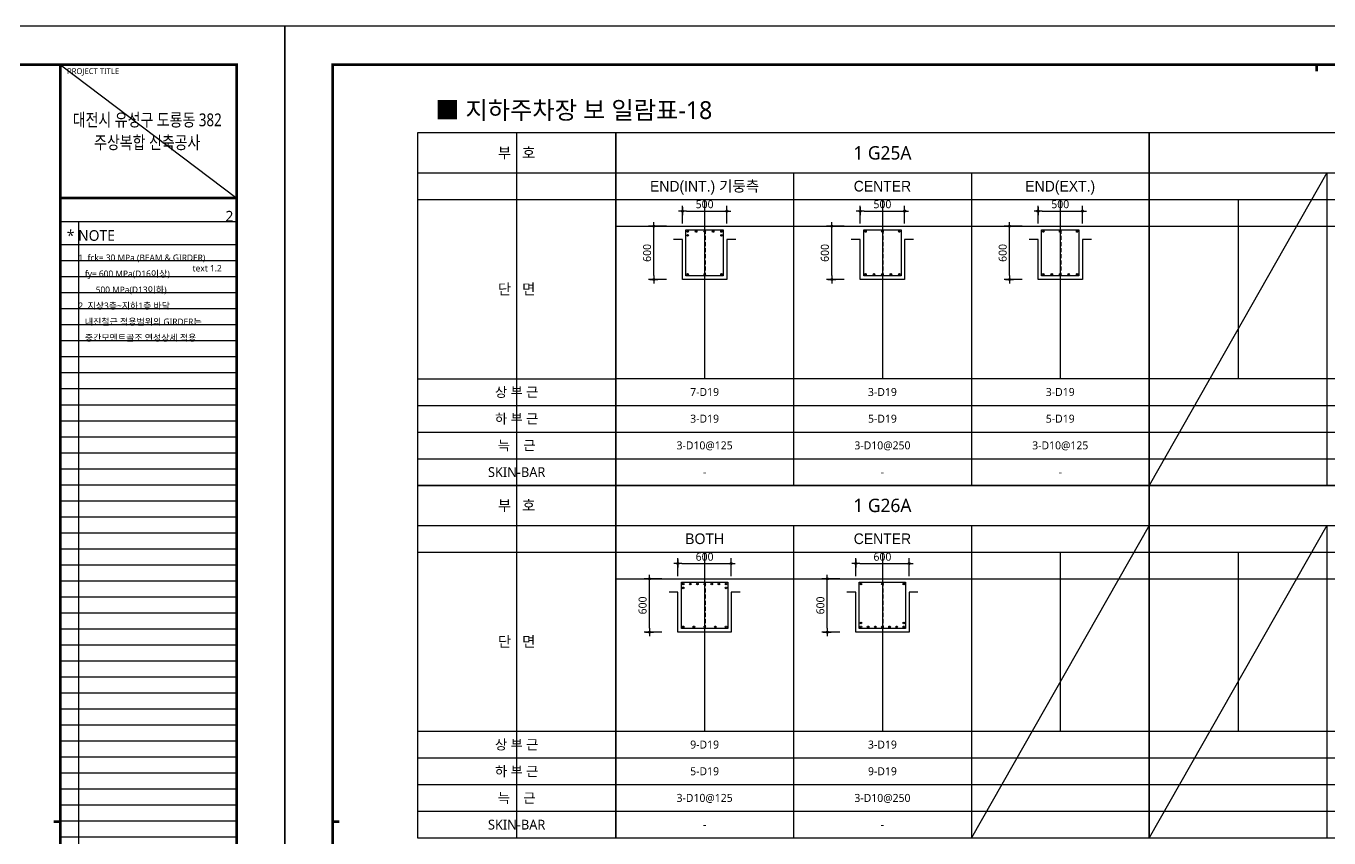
# Model space of a CAD drawing. Header units: millimetres. Extents: x 0 to 252030, y -124740 to 196020.
# Drawn here: x 198721 to 213375, y 115610 to 124740 of the extents above; entities that cross this region are included whole.
import ezdxf
from ezdxf.enums import TextEntityAlignment as Align

# ---------------------------------------------------------------- set-up
doc = ezdxf.new("R2010")
doc.units = ezdxf.units.MM
doc.header["$LTSCALE"] = 30
doc.linetypes.add('HID', pattern=[2.3, 1.5, -0.8])
doc.layers.get('DEFPOINTS').update_dxf_attribs({"color": 142})
for name, color, linetype in [('0-SEC1', 3, 'Continuous'), ('CON', 2, 'Continuous'), ('DIM', 7, 'Continuous'), ('S-철근', 3, 'Continuous'), ('SHEET', 7, 'Continuous'), ('TEX', 3, 'Continuous'), ('TEXT', 6, 'Continuous'), ('TXT', 3, 'Continuous'), ('XR-FORM_(도룡동)$0$AA-SHEET', 9, 'Continuous'), ('XR-FORM_(도룡동)$0$Sheet', 7, 'Continuous'), ('XR-FORM_(도룡동)$0$Sheet-text', 3, 'Continuous')]:
    doc.layers.add(name, color=color, linetype=linetype)
doc.layers.add('TieBar', color=7, linetype='HID', lineweight=0)
doc.styles.get("Standard").update_dxf_attribs({"font": 'malgun.ttf'})
doc.styles.add('XR-FORM_(도룡동)$3$맑은고딕', font='malgun.ttf')
doc.styles.add('돋움', font='Dotum.ttf')
doc.styles.add('맑은 고딕', font='malgun.ttf')
doc.dimstyles.new('30NDIM', dxfattribs={"dimscale": 50, "dimtxt": 3, "dimasz": 1.5, "dimexe": 2, "dimexo": 6, "dimgap": 1, "dimtad": 1, "dimdec": 0, "dimrnd": 0.25, "dimzin": 0, "dimdsep": 46, "dimtxsty": 'Standard', "dimblk": 'Z_DOT', "dimcen": 5, "dimclrd": 256, "dimclre": 256, "dimclrt": 3, "dimadec": 0, "dimazin": 0, "dimtm": 1e-09, "dimtfac": 1, "dimtdec": 0, "dimtix": 1, "dimtmove": 2, "dimatfit": 1, "dimldrblk": 'Z_DOT', "dimfxl": 1, "dimtolj": 1, "dimtzin": 0, "dimarcsym": 0})

# ---------------------------------------------------------------- blocks, each defined once
blk = doc.blocks.new('XR-FORM_(도룡동)$0$S')
at = {"layer": 'DEFPOINTS'}
for p, q in [((75750, 52950), (82250, 52950)), ((75640, 52073), (82226, 52073)), ((76315, 52073), (76315, 20700)), ((82250, 51196), (75640, 51196)), ((82250, 50596), (75640, 50596)), ((82250, 49996), (75640, 49996)), ((82250, 49396), (75640, 49396)), ((82250, 48796), (75640, 48796)), ((82250, 48196), (75640, 48196)), ((82250, 47596), (75640, 47596)), ((82250, 46996), (75640, 46996)), ((82250, 46396), (75640, 46396)), ((82250, 45796), (75640, 45796)), ((82250, 45196), (75640, 45196)), ((82250, 44596), (75640, 44596)), ((82250, 43996), (75640, 43996)), ((82250, 43396), (75640, 43396)), ((82250, 42796), (75640, 42796)), ((82250, 42196), (75640, 42196)), ((82250, 41596), (75640, 41596)), ((82250, 40996), (75640, 40996)), ((82250, 40396), (75640, 40396)), ((82250, 39796), (75640, 39796)), ((82250, 39196), (75640, 39196)), ((82250, 38596), (75640, 38596)), ((82250, 37996), (75640, 37996)), ((82250, 37396), (75640, 37396)), ((82250, 36796), (75640, 36796)), ((82250, 36196), (75640, 36196)), ((82250, 35596), (75640, 35596)), ((82250, 34996), (75640, 34996)), ((82250, 34396), (75640, 34396)), ((82250, 33796), (75640, 33796)), ((82250, 33196), (75640, 33196)), ((82250, 32596), (75640, 32596)), ((82250, 31996), (75640, 31996)), ((82250, 31396), (75640, 31396)), ((82250, 30796), (75640, 30796)), ((82250, 30196), (75640, 30196)), ((82250, 29596), (75640, 29596)), ((82250, 28996), (75640, 28996))]:
    blk.add_line(p, q, dxfattribs=at)
at = {"layer": 'XR-FORM_(도룡동)$0$AA-SHEET', "const_width": 99.9}
blk.add_lwpolyline([(75750, 52950), (82250, 52950)], dxfattribs=at)
at = {"layer": 'XR-FORM_(도룡동)$0$Sheet', "const_width": 100}
blk.add_lwpolyline([(1850, 57950), (82250, 57950), (82250, 1200), (1850, 1200)], close=True, dxfattribs=at)
at = {"layer": 'XR-FORM_(도룡동)$0$Sheet', "linetype": 'Continuous', "const_width": 100}
for points in [[(38745, 57950), (38745, 57700)], [(2100, 29575), (1850, 29575)], [(75640, 29575), (75390, 29575)]]:
    blk.add_lwpolyline(points, dxfattribs=at)
at = {"layer": 'XR-FORM_(도룡동)$0$Sheet', "const_width": 100}
for points in [[(75640, 57950), (75640, 1200)], [(75640, 52950), (82250, 52950)]]:
    blk.add_lwpolyline(points, dxfattribs=at)
at = {"layer": 'DEFPOINTS', "style": 'XR-FORM_(도룡동)$3$맑은고딕'}
blk.add_text('2', height=400, dxfattribs=at).set_placement((82126, 52273), align=Align.MIDDLE_RIGHT)
blk.add_text('text 1.2', height=240, dxfattribs=at).set_placement((80599, 50202))
at = {"layer": 'XR-FORM_(도룡동)$0$Sheet', "style": 'XR-FORM_(도룡동)$3$맑은고딕'}
blk.add_text('PROJECT TITLE', height=220, dxfattribs=at).set_placement((75890, 57600))
at = {"layer": 'XR-FORM_(도룡동)$0$Sheet-text', "style": 'XR-FORM_(도룡동)$3$맑은고딕'}
blk.add_text('* NOTE', height=400, dxfattribs=at).set_placement((75881, 51550), align=Align.MIDDLE_LEFT)
blk = doc.blocks.new('XR-FORM_(도룡동)', base_point=(101.33, -56114.51))
at = {"layer": 'DEFPOINTS'}
blk.add_line((377.95, 289.75), (411, 264.75), dxfattribs=at)
blk.add_lwpolyline([(0, 0), (420, 0), (420, 297), (0, 297)], close=True, dxfattribs=at)
at = {"xscale": 0.005, "yscale": 0.005, "zscale": 0.005}
blk.add_blockref('XR-FORM_(도룡동)$0$S', (-0.25, 0), dxfattribs=at)
at = {"layer": 'XR-FORM_(도룡동)$0$Sheet-text', "style": 'XR-FORM_(도룡동)$3$맑은고딕', "width": 0.8}
for s, p in [('대전시 유성구 도룡동 382', (394.23, 279.42)), ('주상복합 신축공사', (394.23, 275.17))]:
    blk.add_text(s, height=2.4, dxfattribs=at).set_placement(p, align=Align.MIDDLE_CENTER)
blk = doc.blocks.new('NOTE-보일람표')
at = {"layer": 'TEX', "style": '맑은 고딕'}
for s, p in [('1. fck= 30 MPa (BEAM & GIRDER)', (0, -144)), ('   fy= 600 MPa(D16이상) ', (0, -324)), ('        500 MPa(D13이하)', (0, -504)), ('2. 지상3층~지하1층 바닥', (0, -684)), ('   내진철근 적용범위의 GIRDER는', (0, -864)), ('   중간모멘트골조 연성상세 적용', (0, -1044))]:
    blk.add_text(s, height=72, dxfattribs=at).set_placement(p, align=Align.MIDDLE_LEFT)
blk = doc.blocks.new('4등분')
at = {"layer": 'DEFPOINTS'}
for p, q in [((1000, 3214), (1000, 1200)), ((3000, 3214), (3000, 1200)), ((5000, 3214), (5000, 1200)), ((0, 2914), (6000, 2914))]:
    blk.add_line(p, q, dxfattribs=at)
at = {"layer": 'SHEET'}
blk.add_line((0, 3514), (6000, 3514), dxfattribs=at)
at = {"layer": 'SHEET', "color": 6}
for p, q in [((2000, 3514), (2000, 0)), ((4000, 3514), (4000, 0)), ((0, 3214), (6000, 3214)), ((0, 1200), (6000, 1200)), ((0, 900), (6000, 900)), ((0, 600), (6000, 600)), ((0, 300), (6000, 300))]:
    blk.add_line(p, q, dxfattribs=at)
at = {"layer": 'SHEET'}
blk.add_lwpolyline([(6000, 3964), (0, 3964), (0, 0), (6000, 0)], close=True, dxfattribs=at)
blk = doc.blocks.new('*U160')
at = {"layer": 'DEFPOINTS'}
for p, q in [((-1114, 5286), (-1114, 1321)), ((-2229, 4536), (0, 4536))]:
    blk.add_line(p, q, dxfattribs=at)
at = {"layer": 'SHEET'}
blk.add_line((-2229, 4836), (0, 4836), dxfattribs=at)
at = {"layer": 'SHEET', "color": 6}
for p, q in [((-2229, 2521), (0, 2521)), ((-2229, 2221), (0, 2221)), ((-2229, 1921), (0, 1921)), ((-2229, 1621), (0, 1621))]:
    blk.add_line(p, q, dxfattribs=at)
at = {"layer": 'SHEET'}
blk.add_lwpolyline([(0, 5286), (-2229, 5286), (-2229, 1321), (0, 1321)], close=True, dxfattribs=at)
at = {"layer": 'TXT', "style": '맑은 고딕'}
for s, height, p in [('부   호', 120, (-1114, 5061)), ('단   면', 120, (-1114, 3529)), ('상 부 근', 110, (-1114, 2371)), ('하 부 근', 110, (-1114, 2071)), ('늑    근', 110, (-1114, 1771)), ('SKIN-BAR', 110, (-1114, 1471))]:
    blk.add_text(s, height=height, dxfattribs=at).set_placement(p, align=Align.MIDDLE_CENTER)
blk = doc.blocks.new('Z_DOT')
at = {"layer": 'DIM', "color": 0}
for p, q in [((-1, 0), (1, 0)), ((0, -1), (0, 1))]:
    blk.add_line(p, q, dxfattribs=at)
for radius in [0.25, 0.125]:
    blk.add_circle((0, 0), radius, dxfattribs=at)
blk = doc.blocks.new('*D737')
at = {"layer": 'DEFPOINTS', "color": 0, "transparency": 16777216}
for p in [(206603, 122660), (206103, 122339), (206603, 122339)]:
    blk.add_point(p, dxfattribs=at)
at = {"layer": 'DIM', "lineweight": -2, "transparency": 16777216}
for p, q in [((206103, 122519), (206103, 122720)), ((206148, 122660), (206558, 122660)), ((206603, 122519), (206603, 122720))]:
    blk.add_line(p, q, dxfattribs=at)
at = {"layer": 'DIM', "lineweight": -2, "transparency": 16777216, "xscale": 45, "yscale": 45, "zscale": 45, "rotation": 180}
blk.add_blockref('Z_DOT', (206103, 122660), dxfattribs=at)
at = {"layer": 'DIM', "lineweight": -2, "transparency": 16777216, "xscale": 45, "yscale": 45, "zscale": 45}
blk.add_blockref('Z_DOT', (206603, 122660), dxfattribs=at)
at = {"layer": 'DIM', "color": 3, "transparency": 16777216, "insert": (206353, 122736), "char_height": 90, "attachment_point": 5}
blk.add_mtext('\\A1;500', dxfattribs=at)
blk = doc.blocks.new('*D738')
at = {"layer": 'DEFPOINTS', "color": 0, "transparency": 16777216}
for p in [(205783, 122489), (206103, 122489), (206103, 121889)]:
    blk.add_point(p, dxfattribs=at)
at = {"layer": 'DIM', "lineweight": -2, "transparency": 16777216}
for p, q in [((205923, 122489), (205723, 122489)), ((205783, 121934), (205783, 122444)), ((205923, 121889), (205723, 121889))]:
    blk.add_line(p, q, dxfattribs=at)
at = {"layer": 'DIM', "lineweight": -2, "transparency": 16777216, "xscale": 45, "yscale": 45, "zscale": 45}
for p, rotation in [((205783, 122489), 90), ((205783, 121889), 270)]:
    blk.add_blockref('Z_DOT', p, dxfattribs=dict(at, rotation=rotation))
at = {"layer": 'DIM', "color": 3, "transparency": 16777216, "insert": (205706, 122189), "char_height": 90, "attachment_point": 5, "rotation": 90}
blk.add_mtext('\\A1;600', dxfattribs=at)
blk = doc.blocks.new('*D739')
at = {"layer": 'DEFPOINTS', "color": 0, "transparency": 16777216}
for p in [(208603, 122660), (208103, 122339), (208603, 122339)]:
    blk.add_point(p, dxfattribs=at)
at = {"layer": 'DIM', "lineweight": -2, "transparency": 16777216}
for p, q in [((208103, 122519), (208103, 122720)), ((208148, 122660), (208558, 122660)), ((208603, 122519), (208603, 122720))]:
    blk.add_line(p, q, dxfattribs=at)
at = {"layer": 'DIM', "lineweight": -2, "transparency": 16777216, "xscale": 45, "yscale": 45, "zscale": 45, "rotation": 180}
blk.add_blockref('Z_DOT', (208103, 122660), dxfattribs=at)
at = {"layer": 'DIM', "lineweight": -2, "transparency": 16777216, "xscale": 45, "yscale": 45, "zscale": 45}
blk.add_blockref('Z_DOT', (208603, 122660), dxfattribs=at)
at = {"layer": 'DIM', "color": 3, "transparency": 16777216, "insert": (208353, 122736), "char_height": 90, "attachment_point": 5}
blk.add_mtext('\\A1;500', dxfattribs=at)
blk = doc.blocks.new('*D740')
at = {"layer": 'DEFPOINTS', "color": 0, "transparency": 16777216}
for p in [(207783, 122489), (208103, 122489), (208103, 121889)]:
    blk.add_point(p, dxfattribs=at)
at = {"layer": 'DIM', "lineweight": -2, "transparency": 16777216}
for p, q in [((207923, 122489), (207723, 122489)), ((207783, 121934), (207783, 122444)), ((207923, 121889), (207723, 121889))]:
    blk.add_line(p, q, dxfattribs=at)
at = {"layer": 'DIM', "lineweight": -2, "transparency": 16777216, "xscale": 45, "yscale": 45, "zscale": 45}
for p, rotation in [((207783, 122489), 90), ((207783, 121889), 270)]:
    blk.add_blockref('Z_DOT', p, dxfattribs=dict(at, rotation=rotation))
at = {"layer": 'DIM', "color": 3, "transparency": 16777216, "insert": (207706, 122189), "char_height": 90, "attachment_point": 5, "rotation": 90}
blk.add_mtext('\\A1;600', dxfattribs=at)
blk = doc.blocks.new('*D679')
at = {"layer": 'DEFPOINTS', "color": 0, "transparency": 16777216}
for p in [(210603, 122660), (210103, 122339), (210603, 122339)]:
    blk.add_point(p, dxfattribs=at)
at = {"layer": 'DIM', "lineweight": -2, "transparency": 16777216}
for p, q in [((210103, 122519), (210103, 122720)), ((210148, 122660), (210558, 122660)), ((210603, 122519), (210603, 122720))]:
    blk.add_line(p, q, dxfattribs=at)
at = {"layer": 'DIM', "lineweight": -2, "transparency": 16777216, "xscale": 45, "yscale": 45, "zscale": 45, "rotation": 180}
blk.add_blockref('Z_DOT', (210103, 122660), dxfattribs=at)
at = {"layer": 'DIM', "lineweight": -2, "transparency": 16777216, "xscale": 45, "yscale": 45, "zscale": 45}
blk.add_blockref('Z_DOT', (210603, 122660), dxfattribs=at)
at = {"layer": 'DIM', "color": 3, "transparency": 16777216, "insert": (210353, 122736), "char_height": 90, "attachment_point": 5}
blk.add_mtext('\\A1;500', dxfattribs=at)
blk = doc.blocks.new('*D680')
at = {"layer": 'DEFPOINTS', "color": 0, "transparency": 16777216}
for p in [(209783, 122489), (210103, 122489), (210103, 121889)]:
    blk.add_point(p, dxfattribs=at)
at = {"layer": 'DIM', "lineweight": -2, "transparency": 16777216}
for p, q in [((209923, 122489), (209723, 122489)), ((209783, 121934), (209783, 122444)), ((209923, 121889), (209723, 121889))]:
    blk.add_line(p, q, dxfattribs=at)
at = {"layer": 'DIM', "lineweight": -2, "transparency": 16777216, "xscale": 45, "yscale": 45, "zscale": 45}
for p, rotation in [((209783, 122489), 90), ((209783, 121889), 270)]:
    blk.add_blockref('Z_DOT', p, dxfattribs=dict(at, rotation=rotation))
at = {"layer": 'DIM', "color": 3, "transparency": 16777216, "insert": (209706, 122189), "char_height": 90, "attachment_point": 5, "rotation": 90}
blk.add_mtext('\\A1;600', dxfattribs=at)
blk = doc.blocks.new('*D687')
at = {"layer": 'DEFPOINTS', "color": 0, "transparency": 16777216}
for p in [(206653, 118695), (206053, 118375), (206653, 118375)]:
    blk.add_point(p, dxfattribs=at)
at = {"layer": 'DIM', "lineweight": -2, "transparency": 16777216}
for p, q in [((206053, 118555), (206053, 118755)), ((206653, 118555), (206653, 118755)), ((206098, 118695), (206608, 118695))]:
    blk.add_line(p, q, dxfattribs=at)
at = {"layer": 'DIM', "lineweight": -2, "transparency": 16777216, "xscale": 45, "yscale": 45, "zscale": 45, "rotation": 180}
blk.add_blockref('Z_DOT', (206053, 118695), dxfattribs=at)
at = {"layer": 'DIM', "lineweight": -2, "transparency": 16777216, "xscale": 45, "yscale": 45, "zscale": 45}
blk.add_blockref('Z_DOT', (206653, 118695), dxfattribs=at)
at = {"layer": 'DIM', "color": 3, "transparency": 16777216, "insert": (206353, 118772), "char_height": 90, "attachment_point": 5}
blk.add_mtext('\\A1;600', dxfattribs=at)
blk = doc.blocks.new('*D688')
at = {"layer": 'DEFPOINTS', "color": 0, "transparency": 16777216}
for p in [(205733, 118525), (206053, 118525), (206053, 117925)]:
    blk.add_point(p, dxfattribs=at)
at = {"layer": 'DIM', "lineweight": -2, "transparency": 16777216}
for p, q in [((205873, 118525), (205673, 118525)), ((205733, 117970), (205733, 118480)), ((205873, 117925), (205673, 117925))]:
    blk.add_line(p, q, dxfattribs=at)
at = {"layer": 'DIM', "lineweight": -2, "transparency": 16777216, "xscale": 45, "yscale": 45, "zscale": 45}
for p, rotation in [((205733, 118525), 90), ((205733, 117925), 270)]:
    blk.add_blockref('Z_DOT', p, dxfattribs=dict(at, rotation=rotation))
at = {"layer": 'DIM', "color": 3, "transparency": 16777216, "insert": (205656, 118225), "char_height": 90, "attachment_point": 5, "rotation": 90}
blk.add_mtext('\\A1;600', dxfattribs=at)
blk = doc.blocks.new('*D689')
at = {"layer": 'DEFPOINTS', "color": 0, "transparency": 16777216}
for p in [(208653, 118695), (208053, 118375), (208653, 118375)]:
    blk.add_point(p, dxfattribs=at)
at = {"layer": 'DIM', "lineweight": -2, "transparency": 16777216}
for p, q in [((208053, 118555), (208053, 118755)), ((208653, 118555), (208653, 118755)), ((208098, 118695), (208608, 118695))]:
    blk.add_line(p, q, dxfattribs=at)
at = {"layer": 'DIM', "lineweight": -2, "transparency": 16777216, "xscale": 45, "yscale": 45, "zscale": 45, "rotation": 180}
blk.add_blockref('Z_DOT', (208053, 118695), dxfattribs=at)
at = {"layer": 'DIM', "lineweight": -2, "transparency": 16777216, "xscale": 45, "yscale": 45, "zscale": 45}
blk.add_blockref('Z_DOT', (208653, 118695), dxfattribs=at)
at = {"layer": 'DIM', "color": 3, "transparency": 16777216, "insert": (208353, 118772), "char_height": 90, "attachment_point": 5}
blk.add_mtext('\\A1;600', dxfattribs=at)
blk = doc.blocks.new('*D690')
at = {"layer": 'DEFPOINTS', "color": 0, "transparency": 16777216}
for p in [(207733, 118525), (208053, 118525), (208053, 117925)]:
    blk.add_point(p, dxfattribs=at)
at = {"layer": 'DIM', "lineweight": -2, "transparency": 16777216}
for p, q in [((207873, 118525), (207673, 118525)), ((207733, 117970), (207733, 118480)), ((207873, 117925), (207673, 117925))]:
    blk.add_line(p, q, dxfattribs=at)
at = {"layer": 'DIM', "lineweight": -2, "transparency": 16777216, "xscale": 45, "yscale": 45, "zscale": 45}
for p, rotation in [((207733, 118525), 90), ((207733, 117925), 270)]:
    blk.add_blockref('Z_DOT', p, dxfattribs=dict(at, rotation=rotation))
at = {"layer": 'DIM', "color": 3, "transparency": 16777216, "insert": (207656, 118225), "char_height": 90, "attachment_point": 5, "rotation": 90}
blk.add_mtext('\\A1;600', dxfattribs=at)

msp = doc.modelspace()

# ---------------------------------------------------------------- hatches: boundary and pattern name
at = {"layer": 'S-철근'}
h = msp.add_hatch(color=256, dxfattribs=at)
edge = h.paths.add_edge_path()
edge.add_arc((206162.08013, 122430.41992), 9.55, 0, 180)
edge.add_arc((206162.08013, 122430.41992), 9.55, 180, 360)
h = msp.add_hatch(color=256, dxfattribs=at)
edge = h.paths.add_edge_path()
edge.add_arc((206162.08013, 122386.31992), 9.55, 0, 180)
edge.add_arc((206162.08013, 122386.31992), 9.55, 180, 360)
h = msp.add_hatch(color=256, dxfattribs=at)
edge = h.paths.add_edge_path()
edge.add_arc((206257.54013, 122430.41992), 9.55, 0, 180)
edge.add_arc((206257.54013, 122430.41992), 9.55, 180, 360)
h = msp.add_hatch(color=256, dxfattribs=at)
edge = h.paths.add_edge_path()
edge.add_arc((206353.00013, 122430.41992), 9.55, 0, 180)
edge.add_arc((206353.00013, 122430.41992), 9.55, 180, 360)
h = msp.add_hatch(color=256, dxfattribs=at)
edge = h.paths.add_edge_path()
edge.add_arc((206448.46013, 122430.41992), 9.55, 0, 180)
edge.add_arc((206448.46013, 122430.41992), 9.55, 180, 360)
h = msp.add_hatch(color=256, dxfattribs=at)
edge = h.paths.add_edge_path()
edge.add_arc((206543.92013, 122430.41992), 9.55, 0, 180)
edge.add_arc((206543.92013, 122430.41992), 9.55, 180, 360)
h = msp.add_hatch(color=256, dxfattribs=at)
edge = h.paths.add_edge_path()
edge.add_arc((206543.92013, 122386.31992), 9.55, 0, 180)
edge.add_arc((206543.92013, 122386.31992), 9.55, 180, 360)
h = msp.add_hatch(color=256, dxfattribs=at)
edge = h.paths.add_edge_path()
edge.add_arc((208162.08013, 122430.41992), 9.55, 0, 180)
edge.add_arc((208162.08013, 122430.41992), 9.55, 180, 360)
h = msp.add_hatch(color=256, dxfattribs=at)
edge = h.paths.add_edge_path()
edge.add_arc((208353.00013, 122430.41992), 9.55, 0, 180)
edge.add_arc((208353.00013, 122430.41992), 9.55, 180, 360)
h = msp.add_hatch(color=256, dxfattribs=at)
edge = h.paths.add_edge_path()
edge.add_arc((208543.92013, 122430.41992), 9.55, 0, 180)
edge.add_arc((208543.92013, 122430.41992), 9.55, 180, 360)
h = msp.add_hatch(color=256, dxfattribs=at)
edge = h.paths.add_edge_path()
edge.add_arc((210162.08013, 122430.41992), 9.55, 0, 180)
edge.add_arc((210162.08013, 122430.41992), 9.55, 180, 360)
h = msp.add_hatch(color=256, dxfattribs=at)
edge = h.paths.add_edge_path()
edge.add_arc((210353.00013, 122430.41992), 9.55, 0, 180)
edge.add_arc((210353.00013, 122430.41992), 9.55, 180, 360)
h = msp.add_hatch(color=256, dxfattribs=at)
edge = h.paths.add_edge_path()
edge.add_arc((210543.92013, 122430.41992), 9.55, 0, 180)
edge.add_arc((210543.92013, 122430.41992), 9.55, 180, 360)
h = msp.add_hatch(color=256, dxfattribs=at)
edge = h.paths.add_edge_path()
edge.add_arc((206162.08013, 121948.57992), 9.55, 0, 180)
edge.add_arc((206162.08013, 121948.57992), 9.55, 180, 360)
h = msp.add_hatch(color=256, dxfattribs=at)
edge = h.paths.add_edge_path()
edge.add_arc((206353.00013, 121948.57992), 9.55, 0, 180)
edge.add_arc((206353.00013, 121948.57992), 9.55, 180, 360)
h = msp.add_hatch(color=256, dxfattribs=at)
edge = h.paths.add_edge_path()
edge.add_arc((206543.92013, 121948.57992), 9.55, 0, 180)
edge.add_arc((206543.92013, 121948.57992), 9.55, 180, 360)
h = msp.add_hatch(color=256, dxfattribs=at)
edge = h.paths.add_edge_path()
edge.add_arc((208162.08013, 121948.57992), 9.55, 0, 180)
edge.add_arc((208162.08013, 121948.57992), 9.55, 180, 360)
h = msp.add_hatch(color=256, dxfattribs=at)
edge = h.paths.add_edge_path()
edge.add_arc((208257.54013, 121948.57992), 9.55, 0, 180)
edge.add_arc((208257.54013, 121948.57992), 9.55, 180, 360)
h = msp.add_hatch(color=256, dxfattribs=at)
edge = h.paths.add_edge_path()
edge.add_arc((208353.00013, 121948.57992), 9.55, 0, 180)
edge.add_arc((208353.00013, 121948.57992), 9.55, 180, 360)
h = msp.add_hatch(color=256, dxfattribs=at)
edge = h.paths.add_edge_path()
edge.add_arc((208448.46013, 121948.57992), 9.55, 0, 180)
edge.add_arc((208448.46013, 121948.57992), 9.55, 180, 360)
h = msp.add_hatch(color=256, dxfattribs=at)
edge = h.paths.add_edge_path()
edge.add_arc((208543.92013, 121948.57992), 9.55, 0, 180)
edge.add_arc((208543.92013, 121948.57992), 9.55, 180, 360)
h = msp.add_hatch(color=256, dxfattribs=at)
edge = h.paths.add_edge_path()
edge.add_arc((210162.08013, 121948.57992), 9.55, 0, 180)
edge.add_arc((210162.08013, 121948.57992), 9.55, 180, 360)
h = msp.add_hatch(color=256, dxfattribs=at)
edge = h.paths.add_edge_path()
edge.add_arc((210257.54013, 121948.57992), 9.55, 0, 180)
edge.add_arc((210257.54013, 121948.57992), 9.55, 180, 360)
h = msp.add_hatch(color=256, dxfattribs=at)
edge = h.paths.add_edge_path()
edge.add_arc((210353.00013, 121948.57992), 9.55, 0, 180)
edge.add_arc((210353.00013, 121948.57992), 9.55, 180, 360)
h = msp.add_hatch(color=256, dxfattribs=at)
edge = h.paths.add_edge_path()
edge.add_arc((210448.46013, 121948.57992), 9.55, 0, 180)
edge.add_arc((210448.46013, 121948.57992), 9.55, 180, 360)
h = msp.add_hatch(color=256, dxfattribs=at)
edge = h.paths.add_edge_path()
edge.add_arc((210543.92013, 121948.57992), 9.55, 0, 180)
edge.add_arc((210543.92013, 121948.57992), 9.55, 180, 360)
h = msp.add_hatch(color=256, dxfattribs=at)
edge = h.paths.add_edge_path()
edge.add_arc((206112.08013, 118465.91992), 9.55, 0, 180)
edge.add_arc((206112.08013, 118465.91992), 9.55, 180, 360)
h = msp.add_hatch(color=256, dxfattribs=at)
edge = h.paths.add_edge_path()
edge.add_arc((206112.08013, 118421.81992), 9.55, 0, 180)
edge.add_arc((206112.08013, 118421.81992), 9.55, 180, 360)
h = msp.add_hatch(color=256, dxfattribs=at)
edge = h.paths.add_edge_path()
edge.add_arc((206192.3868, 118465.91992), 9.55, 0, 180)
edge.add_arc((206192.3868, 118465.91992), 9.55, 180, 360)
h = msp.add_hatch(color=256, dxfattribs=at)
edge = h.paths.add_edge_path()
edge.add_arc((206272.69347, 118465.91992), 9.55, 0, 180)
edge.add_arc((206272.69347, 118465.91992), 9.55, 180, 360)
h = msp.add_hatch(color=256, dxfattribs=at)
edge = h.paths.add_edge_path()
edge.add_arc((206353.00013, 118465.91992), 9.55, 0, 180)
edge.add_arc((206353.00013, 118465.91992), 9.55, 180, 360)
h = msp.add_hatch(color=256, dxfattribs=at)
edge = h.paths.add_edge_path()
edge.add_arc((206433.3068, 118465.91992), 9.55, 0, 180)
edge.add_arc((206433.3068, 118465.91992), 9.55, 180, 360)
h = msp.add_hatch(color=256, dxfattribs=at)
edge = h.paths.add_edge_path()
edge.add_arc((206513.61347, 118465.91992), 9.55, 0, 180)
edge.add_arc((206513.61347, 118465.91992), 9.55, 180, 360)
h = msp.add_hatch(color=256, dxfattribs=at)
edge = h.paths.add_edge_path()
edge.add_arc((206593.92013, 118465.91992), 9.55, 0, 180)
edge.add_arc((206593.92013, 118465.91992), 9.55, 180, 360)
h = msp.add_hatch(color=256, dxfattribs=at)
edge = h.paths.add_edge_path()
edge.add_arc((206593.92013, 118421.81992), 9.55, 0, 180)
edge.add_arc((206593.92013, 118421.81992), 9.55, 180, 360)
h = msp.add_hatch(color=256, dxfattribs=at)
edge = h.paths.add_edge_path()
edge.add_arc((208112.08013, 118465.91992), 9.55, 0, 180)
edge.add_arc((208112.08013, 118465.91992), 9.55, 180, 360)
h = msp.add_hatch(color=256, dxfattribs=at)
edge = h.paths.add_edge_path()
edge.add_arc((208353.00013, 118465.91992), 9.55, 0, 180)
edge.add_arc((208353.00013, 118465.91992), 9.55, 180, 360)
h = msp.add_hatch(color=256, dxfattribs=at)
edge = h.paths.add_edge_path()
edge.add_arc((208593.92013, 118465.91992), 9.55, 0, 180)
edge.add_arc((208593.92013, 118465.91992), 9.55, 180, 360)
h = msp.add_hatch(color=256, dxfattribs=at)
edge = h.paths.add_edge_path()
edge.add_arc((206112.08013, 117984.07992), 9.55, 0, 180)
edge.add_arc((206112.08013, 117984.07992), 9.55, 180, 360)
h = msp.add_hatch(color=256, dxfattribs=at)
edge = h.paths.add_edge_path()
edge.add_arc((206232.54013, 117984.07992), 9.55, 0, 180)
edge.add_arc((206232.54013, 117984.07992), 9.55, 180, 360)
h = msp.add_hatch(color=256, dxfattribs=at)
edge = h.paths.add_edge_path()
edge.add_arc((206353.00013, 117984.07992), 9.55, 0, 180)
edge.add_arc((206353.00013, 117984.07992), 9.55, 180, 360)
h = msp.add_hatch(color=256, dxfattribs=at)
edge = h.paths.add_edge_path()
edge.add_arc((206473.46013, 117984.07992), 9.55, 0, 180)
edge.add_arc((206473.46013, 117984.07992), 9.55, 180, 360)
h = msp.add_hatch(color=256, dxfattribs=at)
edge = h.paths.add_edge_path()
edge.add_arc((206593.92013, 117984.07992), 9.55, 0, 180)
edge.add_arc((206593.92013, 117984.07992), 9.55, 180, 360)
h = msp.add_hatch(color=256, dxfattribs=at)
edge = h.paths.add_edge_path()
edge.add_arc((208112.08013, 118028.17992), 9.55, 0, 180)
edge.add_arc((208112.08013, 118028.17992), 9.55, 180, 360)
h = msp.add_hatch(color=256, dxfattribs=at)
edge = h.paths.add_edge_path()
edge.add_arc((208112.08013, 117984.07992), 9.55, 0, 180)
edge.add_arc((208112.08013, 117984.07992), 9.55, 180, 360)
h = msp.add_hatch(color=256, dxfattribs=at)
edge = h.paths.add_edge_path()
edge.add_arc((208192.3868, 117984.07992), 9.55, 0, 180)
edge.add_arc((208192.3868, 117984.07992), 9.55, 180, 360)
h = msp.add_hatch(color=256, dxfattribs=at)
edge = h.paths.add_edge_path()
edge.add_arc((208272.69347, 117984.07992), 9.55, 0, 180)
edge.add_arc((208272.69347, 117984.07992), 9.55, 180, 360)
h = msp.add_hatch(color=256, dxfattribs=at)
edge = h.paths.add_edge_path()
edge.add_arc((208353.00013, 117984.07992), 9.55, 0, 180)
edge.add_arc((208353.00013, 117984.07992), 9.55, 180, 360)
h = msp.add_hatch(color=256, dxfattribs=at)
edge = h.paths.add_edge_path()
edge.add_arc((208433.3068, 117984.07992), 9.55, 0, 180)
edge.add_arc((208433.3068, 117984.07992), 9.55, 180, 360)
h = msp.add_hatch(color=256, dxfattribs=at)
edge = h.paths.add_edge_path()
edge.add_arc((208513.61347, 117984.07992), 9.55, 0, 180)
edge.add_arc((208513.61347, 117984.07992), 9.55, 180, 360)
h = msp.add_hatch(color=256, dxfattribs=at)
edge = h.paths.add_edge_path()
edge.add_arc((208593.92013, 118028.17992), 9.55, 0, 180)
edge.add_arc((208593.92013, 118028.17992), 9.55, 180, 360)
h = msp.add_hatch(color=256, dxfattribs=at)
edge = h.paths.add_edge_path()
edge.add_arc((208593.92013, 117984.07992), 9.55, 0, 180)
edge.add_arc((208593.92013, 117984.07992), 9.55, 180, 360)

# ---------------------------------------------------------------- linework, layer by layer
at = {"layer": 'CON', "color": 8}
for p, q in [((206003.00013, 122489.49992), (206703.00013, 122489.49992)), ((208003.00013, 122489.49992), (208703.00013, 122489.49992)), ((210003.00013, 122489.49992), (210703.00013, 122489.49992)), ((205953.00013, 118524.99992), (206753.00013, 118524.99992)), ((207953.00013, 118524.99992), (208753.00013, 118524.99992))]:
    msp.add_line(p, q, dxfattribs=at)
for points in [[(206703.00013, 122339.49992), (206603.00013, 122339.49992), (206603.00013, 121889.49992), (206103.00013, 121889.49992), (206103.00013, 122339.49992), (206003.00013, 122339.49992)], [(208703.00013, 122339.49992), (208603.00013, 122339.49992), (208603.00013, 121889.49992), (208103.00013, 121889.49992), (208103.00013, 122339.49992), (208003.00013, 122339.49992)], [(210703.00013, 122339.49992), (210603.00013, 122339.49992), (210603.00013, 121889.49992), (210103.00013, 121889.49992), (210103.00013, 122339.49992), (210003.00013, 122339.49992)], [(206753.00013, 118374.99992), (206653.00013, 118374.99992), (206653.00013, 117924.99992), (206053.00013, 117924.99992), (206053.00013, 118374.99992), (205953.00013, 118374.99992)], [(208753.00013, 118374.99992), (208653.00013, 118374.99992), (208653.00013, 117924.99992), (208053.00013, 117924.99992), (208053.00013, 118374.99992), (207953.00013, 118374.99992)]]:
    msp.add_lwpolyline(points, dxfattribs=at)
at = {"layer": 'S-철근'}
for points in [[(206143.00013, 121929.49992), (206143.00013, 122449.49992), (206563.00013, 122449.49992), (206563.00013, 121929.49992), (206143.00013, 121929.49992)], [(208143.00013, 121929.49992), (208143.00013, 122449.49992), (208563.00013, 122449.49992), (208563.00013, 121929.49992), (208143.00013, 121929.49992)], [(210143.00013, 121929.49992), (210143.00013, 122449.49992), (210563.00013, 122449.49992), (210563.00013, 121929.49992), (210143.00013, 121929.49992)], [(206093.00013, 117964.99992), (206093.00013, 118484.99992), (206613.00013, 118484.99992), (206613.00013, 117964.99992), (206093.00013, 117964.99992)], [(208093.00013, 117964.99992), (208093.00013, 118484.99992), (208613.00013, 118484.99992), (208613.00013, 117964.99992), (208093.00013, 117964.99992)]]:
    msp.add_lwpolyline(points, dxfattribs=at)
for centre in [(206162.08013, 122430.41992), (206162.08013, 122386.31992), (206257.54013, 122430.41992), (206353.00013, 122430.41992), (206448.46013, 122430.41992), (206543.92013, 122430.41992), (206543.92013, 122386.31992), (208162.08013, 122430.41992), (208353.00013, 122430.41992), (208543.92013, 122430.41992), (210162.08013, 122430.41992), (210353.00013, 122430.41992), (210543.92013, 122430.41992), (206162.08013, 121948.57992), (206353.00013, 121948.57992), (206543.92013, 121948.57992), (208162.08013, 121948.57992), (208257.54013, 121948.57992), (208353.00013, 121948.57992), (208448.46013, 121948.57992), (208543.92013, 121948.57992), (210162.08013, 121948.57992), (210257.54013, 121948.57992), (210353.00013, 121948.57992), (210448.46013, 121948.57992), (210543.92013, 121948.57992), (206112.08013, 118465.91992), (206112.08013, 118421.81992), (206192.3868, 118465.91992), (206272.69347, 118465.91992), (206353.00013, 118465.91992), (206433.3068, 118465.91992), (206513.61347, 118465.91992), (206593.92013, 118465.91992), (206593.92013, 118421.81992), (208112.08013, 118465.91992), (208353.00013, 118465.91992), (208593.92013, 118465.91992), (206112.08013, 117984.07992), (206232.54013, 117984.07992), (206353.00013, 117984.07992), (206473.46013, 117984.07992), (206593.92013, 117984.07992), (208112.08013, 118028.17992), (208112.08013, 117984.07992), (208192.3868, 117984.07992), (208272.69347, 117984.07992), (208353.00013, 117984.07992), (208433.3068, 117984.07992), (208513.61347, 117984.07992), (208593.92013, 118028.17992), (208593.92013, 117984.07992)]:
    msp.add_circle(centre, 9.55, dxfattribs=at)
at = {"layer": 'SHEET'}
for p, q in [((213353.00013, 123089.49992), (211353.00013, 119574.99992)), ((211353.00013, 119124.99992), (209353.00013, 115610.49992)), ((213353.00013, 119124.99992), (211353.00013, 115610.49992))]:
    msp.add_line(p, q, dxfattribs=at)
at = {"layer": 'TieBar'}
for p, q in [((206362.55013, 122449.49992), (206362.55013, 121929.49992)), ((208362.55013, 122449.49992), (208362.55013, 121929.49992)), ((210362.55013, 122449.49992), (210362.55013, 121929.49992)), ((206362.55013, 118484.99992), (206362.55013, 117964.99992)), ((208362.55013, 118484.99992), (208362.55013, 117964.99992))]:
    msp.add_line(p, q, dxfattribs=at)

# ---------------------------------------------------------------- block references
for name, p in [('*U160', (205353.00013, 118253.49992)), ('4등분', (205353.00013, 119574.99992)), ('4등분', (211353.00013, 119574.99992)), ('*U160', (205353.00013, 114288.99992)), ('4등분', (205353.00013, 115610.49992)), ('4등분', (211353.00013, 115610.49992))]:
    msp.add_blockref(name, p)
at = {"layer": '0-SEC1', "xscale": 60, "yscale": 60, "zscale": 60}
for p in [(182510.02429, -3259950.57868), (207710.02429, -3259950.57868)]:
    msp.add_blockref('XR-FORM_(도룡동)', p, dxfattribs=at)
at = {"layer": 'S-철근'}
msp.add_blockref('NOTE-보일람표', (199309.3931, 122278.91905), dxfattribs=at)

# ---------------------------------------------------------------- texts
at = {"layer": 'TEXT', "style": '맑은 고딕'}
msp.add_text('■ 지하주차장 보 일람표-18', height=200, dxfattribs=at).set_placement((203322.82534, 123794.96949), align=Align.MIDDLE_LEFT)
at = {"layer": 'TXT', "color": 2, "style": '맑은 고딕'}
for s, p in [('1 G25A', (208353.00013, 123314.49992)), ('1 G26A', (208353.00013, 119349.99992))]:
    msp.add_text(s, height=150, dxfattribs=at).set_placement(p, align=Align.MIDDLE_CENTER)
at = {"layer": 'TXT'}
for s, height, style, p in [('END(INT.) 기둥측', 120, '돋움', (206353.00013, 122939.49992)), ('CENTER', 120, '돋움', (208353.00013, 122939.49992)), ('END(EXT.)', 120, '돋움', (210353.00013, 122939.49992)), ('7-D19', 90, '맑은 고딕', (206353.00013, 120624.99992)), ('3-D19', 90, '맑은 고딕', (208353.00013, 120624.99992)), ('3-D19', 90, '맑은 고딕', (210353.00013, 120624.99992)), ('3-D19', 90, '맑은 고딕', (206353.00013, 120324.99992)), ('5-D19', 90, '맑은 고딕', (208353.00013, 120324.99992)), ('5-D19', 90, '맑은 고딕', (210353.00013, 120324.99992)), ('3-D10@125', 90, '맑은 고딕', (206353.00013, 120024.99992)), ('3-D10@250', 90, '맑은 고딕', (208353.00013, 120024.99992)), ('3-D10@125', 90, '맑은 고딕', (210353.00013, 120024.99992)), ('-', 90, '맑은 고딕', (206353.00013, 119724.99992)), ('-', 90, '맑은 고딕', (208353.00013, 119724.99992)), ('-', 90, '맑은 고딕', (210353.00013, 119724.99992)), ('BOTH', 120, '돋움', (206353.00013, 118974.99992)), ('CENTER', 120, '돋움', (208353.00013, 118974.99992)), ('9-D19', 90, '맑은 고딕', (206353.00013, 116660.49992)), ('3-D19', 90, '맑은 고딕', (208353.00013, 116660.49992)), ('5-D19', 90, '맑은 고딕', (206353.00013, 116360.49992)), ('9-D19', 90, '맑은 고딕', (208353.00013, 116360.49992)), ('3-D10@125', 90, '맑은 고딕', (206353.00013, 116060.49992)), ('3-D10@250', 90, '맑은 고딕', (208353.00013, 116060.49992)), ('-', 90, '맑은 고딕', (206353.00013, 115760.49992)), ('-', 90, '맑은 고딕', (208353.00013, 115760.49992))]:
    msp.add_text(s, height=height, dxfattribs=dict(at, style=style)).set_placement(p, align=Align.MIDDLE_CENTER)

# ---------------------------------------------------------------- dimensions: what is measured, and where the dimension line sits
at = {"layer": 'DIM'}
for base, p1, p2, picture, middle in [((206603.00013, 122659.65148), (206103.00013, 122339.49992), (206603.00013, 122339.49992), '*D737', (206353.00013, 122736.14945)), ((208603.00013, 122659.65148), (208103.00013, 122339.49992), (208603.00013, 122339.49992), '*D739', (208353.00013, 122736.14945)), ((210603.00013, 122659.65148), (210103.00013, 122339.49992), (210603.00013, 122339.49992), '*D679', (210353.00013, 122736.14945)), ((206653.00013, 118695.15148), (206053.00013, 118374.99992), (206653.00013, 118374.99992), '*D687', (206353.00013, 118771.64945)), ((208653.00013, 118695.15148), (208053.00013, 118374.99992), (208653.00013, 118374.99992), '*D689', (208353.00013, 118771.64945))]:
    dim = msp.add_linear_dim(base=base, p1=p1, p2=p2, dimstyle='30NDIM', override={"dimscale": 30, "dimtxsty": 'Standard'}, dxfattribs=at)
    dim.commit()
    dim.dimension.update_dxf_attribs({"geometry": picture, "text_midpoint": middle})
for base, p1, p2, picture, middle in [((205782.84857, 122489.49992), (206103.00013, 121889.49992), (206103.00013, 122489.49992), '*D738', (205706.3506, 122189.49992)), ((207782.84857, 122489.49992), (208103.00013, 121889.49992), (208103.00013, 122489.49992), '*D740', (207706.3506, 122189.49992)), ((209782.84857, 122489.49992), (210103.00013, 121889.49992), (210103.00013, 122489.49992), '*D680', (209706.3506, 122189.49992)), ((205732.84857, 118524.99992), (206053.00013, 117924.99992), (206053.00013, 118524.99992), '*D688', (205656.3506, 118224.99992)), ((207732.84857, 118524.99992), (208053.00013, 117924.99992), (208053.00013, 118524.99992), '*D690', (207656.3506, 118224.99992))]:
    dim = msp.add_linear_dim(base=base, p1=p1, p2=p2, angle=90, dimstyle='30NDIM', override={"dimscale": 30, "dimtxsty": 'Standard'}, dxfattribs=at)
    dim.commit()
    dim.dimension.update_dxf_attribs({"geometry": picture, "text_midpoint": middle})

doc.saveas('drawing.dxf')
